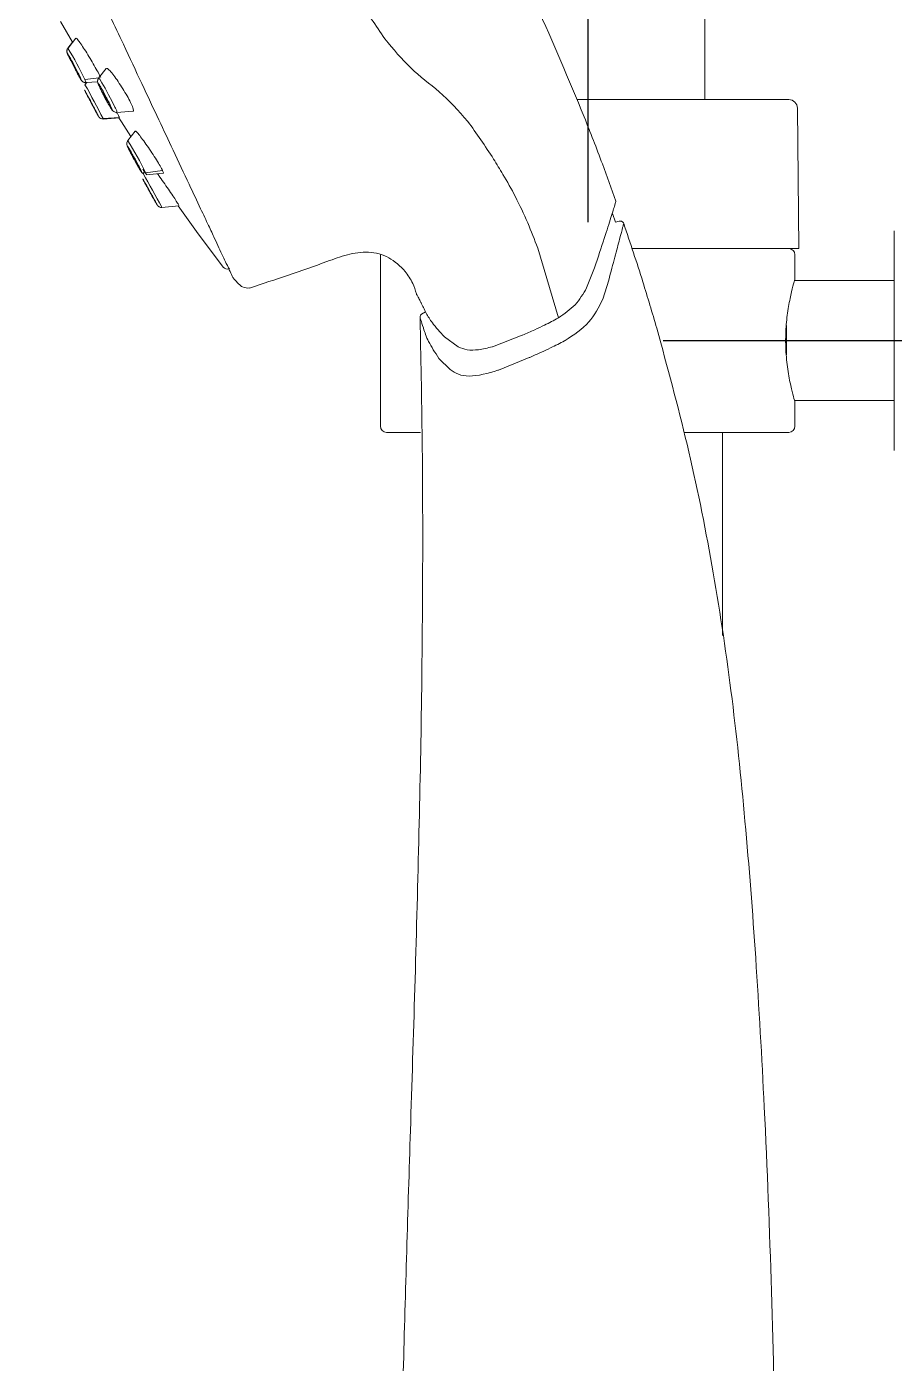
# Model space of a CAD drawing. Extents: x 2239 to 2659, y -1043 to -449.
# Drawn here: x 2554.09 to 2568.24, y -725.29 to -703.48 of the extents above; entities that cross this region are included whole.
import ezdxf

# ---------------------------------------------------------------- set-up
doc = ezdxf.new("R2010")
doc.units = 0
doc.header["$LTSCALE"] = 7
doc.header["$MEASUREMENT"] = 0
doc.linetypes.add('CENTER', pattern=[2, 1.25, -0.25, 0.25, -0.25])
doc.layers.get('0').update_dxf_attribs({"color": 2, "linetype": 'CONTINUOUS'})
doc.layers.add('CL', color=1, linetype='CENTER')

msp = doc.modelspace()

# ---------------------------------------------------------------- linework, layer by layer
at = {"color": 7, "linetype": 'Continuous', "lineweight": 15}
for p, q in [((2565.151, -704.673), (2565.151, -601.204)), ((2554.643, -703.398), (2554.838, -703.735)), ((2554.838, -703.735), (2554.762, -703.831)), ((2554.893, -703.672), (2554.764, -703.835)), ((2555.389, -704.163), (2555.264, -704.323)), ((2554.946, -704.273), (2554.966, -704.314)), ((2555.037, -704.345), (2555.27, -704.315)), ((2555.07, -704.394), (2555.041, -704.431)), ((2555.068, -704.394), (2555.041, -704.429)), ((2555.057, -704.395), (2555.251, -704.383)), ((2563.063, -704.673), (2564.387, -704.673)), ((2564.41, -704.673), (2566.522, -704.673)), ((2555.561, -704.881), (2555.824, -704.863)), ((2566.682, -707.103), (2566.662, -704.812)), ((2555.337, -704.983), (2555.603, -704.962)), ((2555.339, -704.989), (2555.602, -704.97)), ((2555.603, -704.962), (2555.601, -704.963)), ((2555.857, -705.187), (2555.738, -705.342)), ((2555.742, -705.454), (2555.766, -705.504)), ((2555.818, -705.601), (2555.842, -705.646)), ((2556.01, -705.849), (2555.988, -705.879)), ((2556.03, -705.865), (2556.306, -705.83)), ((2556.042, -705.897), (2556.315, -705.874)), ((2556.295, -706.431), (2556.572, -706.406)), ((2556.574, -706.401), (2556.571, -706.4)), ((2563.643, -706.528), (2563.694, -706.673)), ((2563.755, -706.656), (2563.694, -706.673)), ((2568.241, -710.396), (2568.241, -706.811)), ((2562.766, -708.231), (2562.426, -707.096)), ((2559.861, -707.203), (2559.861, -710.003)), ((2566.682, -707.103), (2563.965, -707.103)), ((2566.621, -707.611), (2566.621, -707.203)), ((2557.392, -707.429), (2557.405, -707.423)), ((2563.353, -707.415), (2563.223, -707.743)), ((2557.724, -707.746), (2557.725, -707.747)), ((2557.724, -707.746), (2557.725, -707.747)), ((2563.486, -707.931), (2563.584, -707.618)), ((2568.241, -707.623), (2566.615, -707.623)), ((2560.465, -707.876), (2560.52, -707.982)), ((2560.594, -708.133), (2560.532, -708.173)), ((2560.562, -708.403), (2560.56, -708.397)), ((2562.756, -708.237), (2562.766, -708.231)), ((2560.907, -708.542), (2561.13, -708.708)), ((2561.689, -708.704), (2562.172, -708.518)), ((2562.172, -708.518), (2562.179, -708.515)), ((2562.861, -708.609), (2562.871, -708.603)), ((2560.814, -708.895), (2560.998, -709.078)), ((2561.783, -709.088), (2562.288, -708.882)), ((2562.297, -708.878), (2562.288, -708.882)), ((2561.783, -709.088), (2561.777, -709.09)), ((2566.615, -709.583), (2568.241, -709.583)), ((2566.621, -710.003), (2566.621, -709.592)), ((2560.516, -710.103), (2559.961, -710.103)), ((2566.521, -710.103), (2564.827, -710.103)), ((2565.441, -713.418), (2565.441, -710.103))]:
    msp.add_line(p, q, dxfattribs=at)
at = {"color": 8, "linetype": 'Continuous', "lineweight": 15}
for p, q in [((2555.337, -704.983), (2555.339, -704.989)), ((2556.294, -706.427), (2556.295, -706.431)), ((2566.481, -708.356), (2566.481, -708.839))]:
    msp.add_line(p, q, dxfattribs=at)
at = {"color": 7, "linetype": 'Continuous', "lineweight": 15, "flags": 128}
for points in [[(2554.906, -704.208), (2554.904, -704.202), (2554.897, -704.186), (2554.885, -704.163), (2554.871, -704.136), (2554.857, -704.109), (2554.844, -704.086), (2554.835, -704.071), (2554.832, -704.066), (2554.834, -704.072), (2554.841, -704.087), (2554.853, -704.111), (2554.867, -704.138), (2554.881, -704.165), (2554.894, -704.188), (2554.902, -704.203), (2554.906, -704.208)], [(2555.186, -704.803), (2555.183, -704.797), (2555.176, -704.782), (2555.163, -704.759), (2555.149, -704.732), (2555.135, -704.705), (2555.122, -704.682), (2555.114, -704.667), (2555.111, -704.661), (2555.113, -704.667), (2555.121, -704.682), (2555.133, -704.705), (2555.148, -704.732), (2555.162, -704.759), (2555.174, -704.782), (2555.183, -704.797), (2555.186, -704.803)], [(2555.367, -704.626), (2555.382, -704.653), (2555.395, -704.675), (2555.404, -704.69), (2555.408, -704.695), (2555.407, -704.689), (2555.4, -704.673), (2555.388, -704.649), (2555.374, -704.622), (2555.36, -704.595), (2555.347, -704.573), (2555.337, -704.558), (2555.333, -704.553), (2555.335, -704.559), (2555.342, -704.575), (2555.353, -704.598), (2555.367, -704.626)], [(2555.593, -704.969), (2555.635, -705.036), (2555.79, -705.274)], [(2555.887, -705.713), (2555.885, -705.707), (2555.878, -705.691), (2555.866, -705.668), (2555.851, -705.641), (2555.836, -705.614), (2555.823, -705.592), (2555.814, -705.577), (2555.81, -705.572), (2555.812, -705.578), (2555.82, -705.594), (2555.832, -705.617), (2555.847, -705.644), (2555.862, -705.67), (2555.874, -705.693), (2555.884, -705.708), (2555.887, -705.713)], [(2556.139, -706.248), (2556.136, -706.242), (2556.128, -706.227), (2556.116, -706.204), (2556.101, -706.177), (2556.086, -706.151), (2556.073, -706.128), (2556.065, -706.113), (2556.061, -706.108), (2556.064, -706.113), (2556.072, -706.129), (2556.085, -706.151), (2556.099, -706.178), (2556.114, -706.205), (2556.127, -706.228), (2556.136, -706.243), (2556.139, -706.248)], [(2556.561, -706.407), (2556.862, -706.825), (2557.294, -707.405)]]:
    msp.add_lwpolyline(points, dxfattribs=at)
at = {"color": 8, "linetype": 'Continuous', "lineweight": 15, "flags": 128}
for points in [[(2555.037, -704.345), (2555.056, -704.389), (2555.057, -704.395)], [(2555.264, -704.323), (2555.264, -704.323), (2555.281, -704.341), (2555.318, -704.399), (2555.369, -704.488), (2555.427, -704.595), (2555.482, -704.702), (2555.527, -704.794)], [(2556.03, -705.865), (2556.043, -705.896), (2556.042, -705.897)]]:
    msp.add_lwpolyline(points, dxfattribs=at)
at = {"color": 8, "linetype": 'Continuous', "lineweight": 15}
for centre, radius, start, end in [((2550.356, -706.523), 5.163, 24.9461, 31.3777), ((2543.394, -711.018), 13.381, 26.8102, 29.492), ((2555.429, -704.882), 0.131, 0.2389, 41.6834), ((2551.694, -707.942), 4.807, 25.5978, 32.729), ((2545.329, -712.184), 12.384, 27.6977, 30.6052)]:
    msp.add_arc(centre, radius, start, end, dxfattribs=at)
at = {"color": 7, "linetype": 'Continuous', "lineweight": 15}
for centre, radius, start, end in [((2566.522, -704.813), 0.14, 0.5, 90), ((2556.61, -705.469), 0.711, 208.3379, 216.9797), ((2566.521, -707.203), 0.1, 0, 90), ((2557.358, -707.357), 0.08, 217.2551, 295.15), ((2559.961, -710.003), 0.1, 180, 270), ((2566.521, -710.003), 0.1, 270, 0)]:
    msp.add_arc(centre, radius, start, end, dxfattribs=at)
for points, knots in [([(2563.183, -704.954), (2562.93, -704.346), (2562.407, -703.088), (2561.504, -701.277), (2560.519, -699.536), (2559.488, -697.921), (2558.427, -696.431), (2557.365, -695.08), (2556.307, -693.847), (2555.229, -692.681), (2554.473, -691.939), (2554.091, -691.564)], [0, 0, 0, 0, 0.121122, 0.25051, 0.371918, 0.489011, 0.602774, 0.708065, 0.805158, 0.901441, 1, 1, 1, 1]), ([(2558.238, -700.483), (2558.375, -700.787), (2558.648, -701.394), (2559.065, -702.244), (2559.487, -703.029), (2559.785, -703.465), (2559.933, -703.682)], [0, 0, 0, 0, 0.251099, 0.501855, 0.752129, 1, 1, 1, 1]), ([(2554.873, -702.077), (2554.933, -702.207), (2555.055, -702.467), (2555.25, -702.88), (2555.455, -703.318), (2555.702, -703.845), (2555.97, -704.416), (2556.242, -704.995), (2556.402, -705.334), (2556.477, -705.495)], [0, 0, 0, 0, 0.100851, 0.202978, 0.329814, 0.457299, 0.645734, 0.831929, 1, 1, 1, 1]), ([(2554.897, -703.675), (2554.897, -703.673), (2554.897, -703.665), (2554.923, -703.693), (2554.97, -703.756), (2555.034, -703.853), (2555.106, -703.968), (2555.178, -704.089), (2555.242, -704.203), (2555.28, -704.275), (2555.294, -704.305), (2555.297, -704.312)], [0, 0, 0, 0, 0.050318, 0.180565, 0.311164, 0.442091, 0.573175, 0.704172, 0.834874, 0.96522, 1, 1, 1, 1]), ([(2559.933, -703.682), (2560.07, -703.848), (2560.348, -704.186), (2560.828, -704.531), (2561.29, -705.002), (2561.568, -705.43), (2561.706, -705.643)], [0, 0, 0, 0, 0.242545, 0.491582, 0.746495, 1, 1, 1, 1]), ([(2554.762, -703.834), (2554.758, -703.839), (2554.749, -703.851), (2554.745, -703.872), (2554.745, -703.891), (2554.749, -703.909), (2554.754, -703.92), (2554.76, -703.934), (2554.765, -703.946), (2554.767, -703.95)], [0, 0, 0, 0, 0.1014511, 0.2387419, 0.321886, 0.4085206, 0.6448835, 0.8691412, 1, 1, 1, 1]), ([(2554.763, -703.838), (2554.76, -703.843), (2554.75, -703.855), (2554.746, -703.876), (2554.747, -703.894), (2554.751, -703.913), (2554.755, -703.923), (2554.761, -703.938), (2554.767, -703.949), (2554.769, -703.954)], [0, 0, 0, 0, 0.100939, 0.239062, 0.322529, 0.409262, 0.644351, 0.868708, 1, 1, 1, 1]), ([(2554.966, -704.314), (2554.972, -704.327), (2554.981, -704.347), (2554.982, -704.354), (2554.979, -704.35), (2554.971, -704.338), (2554.955, -704.311), (2554.928, -704.262), (2554.893, -704.198), (2554.863, -704.141), (2554.84, -704.097), (2554.819, -704.055), (2554.793, -704.004), (2554.78, -703.977), (2554.772, -703.959)], [0, 0, 0, 0, 0.11972, 0.184791, 0.250002, 0.31507, 0.380281, 0.500003, 0.619725, 0.684792, 0.749996, 0.815067, 0.880277, 1, 1, 1, 1]), ([(2554.863, -704.14), (2554.878, -704.168), (2554.898, -704.207), (2554.924, -704.256), (2554.943, -704.289), (2554.959, -704.318), (2554.972, -704.339), (2554.981, -704.354), (2554.987, -704.364), (2555.001, -704.377), (2555.013, -704.385), (2555.031, -704.393), (2555.046, -704.394), (2555.054, -704.395)], [0, 0, 0, 0, 0.217365, 0.297536, 0.421473, 0.535898, 0.644596, 0.743271, 0.831718, 0.867978, 0.898108, 0.943006, 1, 1, 1, 1]), ([(2555.391, -704.165), (2555.395, -704.163), (2555.404, -704.158), (2555.447, -704.199), (2555.508, -704.273), (2555.582, -704.376), (2555.658, -704.494), (2555.729, -704.614), (2555.773, -704.696), (2555.792, -704.735), (2555.796, -704.743)], [0, 0, 0, 0, 0.118629, 0.258665, 0.399421, 0.540523, 0.681451, 0.821747, 0.961232, 1, 1, 1, 1]), ([(2555.264, -704.323), (2555.262, -704.326), (2555.258, -704.332), (2555.253, -704.34), (2555.251, -704.347), (2555.249, -704.355), (2555.244, -704.383), (2555.253, -704.41), (2555.274, -704.456), (2555.283, -704.476)], [0, 0, 0, 0, 0.046478, 0.092232, 0.116171, 0.14235, 0.207288, 0.65434, 1, 1, 1, 1]), ([(2555.282, -704.476), (2555.274, -704.458), (2555.262, -704.431), (2555.256, -704.413), (2555.256, -704.408), (2555.26, -704.411), (2555.272, -704.427), (2555.296, -704.465), (2555.329, -704.522), (2555.358, -704.575), (2555.381, -704.619), (2555.405, -704.662), (2555.433, -704.717), (2555.449, -704.75), (2555.459, -704.772)], [0, 0, 0, 0, 0.119721, 0.184793, 0.250002, 0.315071, 0.380278, 0.499998, 0.619723, 0.684786, 0.749996, 0.815068, 0.880282, 1, 1, 1, 1]), ([(2555.459, -704.772), (2555.467, -704.789), (2555.479, -704.817), (2555.485, -704.834), (2555.486, -704.84), (2555.481, -704.837), (2555.469, -704.821), (2555.446, -704.783), (2555.413, -704.726), (2555.383, -704.673), (2555.36, -704.629), (2555.337, -704.585), (2555.309, -704.531), (2555.293, -704.497), (2555.282, -704.476)], [0, 0, 0, 0, 0.1197224, 0.1847906, 0.2500019, 0.3150708, 0.3802846, 0.5000054, 0.6197192, 0.6847969, 0.7500066, 0.8150799, 0.8802811, 1, 1, 1, 1]), ([(2555.283, -704.476), (2555.288, -704.487), (2555.299, -704.512), (2555.326, -704.564), (2555.356, -704.623), (2555.389, -704.684), (2555.428, -704.753), (2555.462, -704.813), (2555.498, -704.86), (2555.534, -704.88), (2555.552, -704.881), (2555.561, -704.881)], [0, 0, 0, 0, 0.082694, 0.189764, 0.29862, 0.411758, 0.524462, 0.717412, 0.865495, 0.933117, 1, 1, 1, 1]), ([(2555.036, -704.522), (2555.035, -704.519), (2555.033, -704.515), (2555.042, -704.532), (2555.054, -704.552), (2555.069, -704.58), (2555.082, -704.604), (2555.091, -704.62), (2555.092, -704.622)], [0, 0, 0, 0, 0.3056867, 0.4718293, 0.6383316, 0.8044595, 0.9709742, 1, 1, 1, 1]), ([(2555.261, -704.942), (2555.262, -704.945), (2555.264, -704.949), (2555.254, -704.932), (2555.243, -704.912), (2555.228, -704.884), (2555.204, -704.84), (2555.169, -704.776), (2555.132, -704.706), (2555.103, -704.652), (2555.082, -704.613), (2555.065, -704.579), (2555.046, -704.543), (2555.04, -704.53), (2555.036, -704.522)], [0, 0, 0, 0, 0.11972, 0.184787, 0.249996, 0.315069, 0.380274, 0.500005, 0.619718, 0.684795, 0.750002, 0.815067, 0.880278, 1, 1, 1, 1]), ([(2564.387, -704.673), (2564.389, -704.673), (2564.396, -704.673), (2564.404, -704.673), (2564.41, -704.673)], [0, 0, 0, 0, 0.134255, 1, 1, 1, 1]), ([(2555.146, -704.733), (2555.161, -704.761), (2555.181, -704.799), (2555.207, -704.847), (2555.225, -704.879), (2555.241, -704.909), (2555.252, -704.929), (2555.26, -704.942), (2555.263, -704.948), (2555.267, -704.954), (2555.272, -704.96), (2555.274, -704.963), (2555.275, -704.964)], [0, 0, 0, 0, 0.245749, 0.336749, 0.477021, 0.606023, 0.727043, 0.832819, 0.921435, 0.968103, 0.99074, 1, 1, 1, 1]), ([(2555.557, -704.88), (2555.561, -704.888), (2555.583, -704.924), (2555.595, -704.948), (2555.601, -704.959), (2555.603, -704.962)], [0, 0, 0, 0, 0.162054, 0.823474, 1, 1, 1, 1]), ([(2555.796, -704.743), (2555.809, -704.773), (2555.833, -704.829), (2555.838, -704.863), (2555.827, -704.859), (2555.824, -704.858)], [0, 0, 0, 0, 0.452887, 0.852774, 1, 1, 1, 1]), ([(2555.275, -704.964), (2555.276, -704.964), (2555.279, -704.968), (2555.288, -704.975), (2555.305, -704.984), (2555.323, -704.99), (2555.335, -704.988), (2555.337, -704.988)], [0, 0, 0, 0, 0.051021, 0.211085, 0.49774, 0.904017, 1, 1, 1, 1]), ([(2563.183, -704.954), (2563.284, -705.209), (2563.463, -705.666), (2563.628, -706.128), (2563.701, -706.331)], [0, 0, 0, 0, 0.5599241, 1, 1, 1, 1]), ([(2555.739, -705.344), (2555.737, -705.345), (2555.728, -705.354), (2555.723, -705.373), (2555.721, -705.395), (2555.725, -705.415), (2555.73, -705.427), (2555.734, -705.439), (2555.739, -705.449), (2555.741, -705.453)], [0, 0, 0, 0, 0.037001, 0.214451, 0.32589, 0.418869, 0.636107, 0.861214, 1, 1, 1, 1]), ([(2555.86, -705.19), (2555.862, -705.188), (2555.867, -705.184), (2555.904, -705.223), (2555.962, -705.295), (2556.035, -705.396), (2556.115, -705.511), (2556.191, -705.629), (2556.256, -705.735), (2556.291, -705.799), (2556.303, -705.824), (2556.306, -705.83)], [0, 0, 0, 0, 0.090558, 0.214648, 0.339423, 0.464843, 0.590577, 0.716156, 0.841167, 0.965458, 1, 1, 1, 1]), ([(2555.742, -705.454), (2555.737, -705.444), (2555.73, -705.429), (2555.733, -705.429), (2555.739, -705.437), (2555.75, -705.454), (2555.769, -705.486), (2555.801, -705.54), (2555.838, -705.606), (2555.869, -705.662), (2555.892, -705.705), (2555.913, -705.746), (2555.937, -705.792), (2555.949, -705.816), (2555.956, -705.831)], [0, 0, 0, 0, 0.1197219, 0.1847914, 0.2499994, 0.3150731, 0.3802796, 0.4999974, 0.6197195, 0.6847867, 0.7499984, 0.8150722, 0.8802811, 1, 1, 1, 1]), ([(2555.956, -705.831), (2555.96, -705.841), (2555.967, -705.856), (2555.965, -705.856), (2555.959, -705.848), (2555.948, -705.831), (2555.928, -705.799), (2555.897, -705.745), (2555.86, -705.678), (2555.833, -705.629), (2555.818, -705.601), (2555.802, -705.572), (2555.785, -705.539), (2555.76, -705.492), (2555.749, -705.469), (2555.742, -705.454)], [0, 0, 0, 0, 0.119722, 0.184792, 0.250003, 0.315071, 0.380279, 0.499996, 0.619719, 0.6848, 0.717773, 0.749998, 0.815072, 0.880282, 1, 1, 1, 1]), ([(2555.751, -705.472), (2555.759, -705.488), (2555.774, -705.519), (2555.808, -705.584), (2555.843, -705.647), (2555.872, -705.701), (2555.888, -705.729), (2555.894, -705.739)], [0, 0, 0, 0, 0.265817, 0.481062, 0.683604, 0.886052, 1, 1, 1, 1]), ([(2556.477, -705.495), (2556.567, -705.687), (2556.733, -706.039), (2556.917, -706.432), (2557.053, -706.72), (2557.15, -706.927), (2557.228, -707.095), (2557.292, -707.231), (2557.354, -707.362), (2557.411, -707.484), (2557.439, -707.544), (2557.453, -707.574)], [0, 0, 0, 0, 0.1760172, 0.3241524, 0.4395211, 0.5393291, 0.6168567, 0.6991299, 0.7811555, 0.8937311, 1, 1, 1, 1]), ([(2555.894, -705.739), (2555.899, -705.748), (2555.925, -705.795), (2555.949, -705.832), (2555.967, -705.863), (2555.981, -705.875), (2555.987, -705.88)], [0, 0, 0, 0, 0.1403459, 0.6937744, 0.885033, 1, 1, 1, 1]), ([(2562.426, -707.096), (2562.372, -706.957), (2562.261, -706.666), (2562.069, -706.263), (2561.879, -705.92), (2561.757, -705.725), (2561.706, -705.643)], [0, 0, 0, 0, 0.259068, 0.544461, 0.807844, 1, 1, 1, 1]), ([(2555.983, -705.968), (2555.983, -705.967), (2555.982, -705.964), (2555.993, -705.982), (2556.005, -706.004), (2556.022, -706.033), (2556.036, -706.058), (2556.046, -706.076), (2556.048, -706.079)], [0, 0, 0, 0, 0.301564, 0.465461, 0.629727, 0.793624, 0.957862, 1, 1, 1, 1]), ([(2556.217, -706.387), (2556.218, -706.389), (2556.219, -706.391), (2556.208, -706.373), (2556.195, -706.352), (2556.179, -706.323), (2556.153, -706.278), (2556.117, -706.213), (2556.078, -706.144), (2556.049, -706.091), (2556.028, -706.053), (2556.011, -706.021), (2555.992, -705.986), (2555.987, -705.975), (2555.983, -705.968)], [0, 0, 0, 0, 0.119722, 0.184788, 0.249995, 0.315072, 0.380275, 0.499994, 0.619721, 0.684794, 0.749993, 0.815069, 0.880279, 1, 1, 1, 1]), ([(2556.224, -705.882), (2556.237, -705.899), (2556.272, -705.949), (2556.342, -706.049), (2556.421, -706.164), (2556.492, -706.27), (2556.545, -706.351), (2556.568, -706.389), (2556.573, -706.399), (2556.574, -706.401)], [0, 0, 0, 0, 0.095194, 0.266994, 0.43921, 0.61121, 0.78244, 0.952685, 1, 1, 1, 1]), ([(2556.306, -705.83), (2556.315, -705.849), (2556.326, -705.875), (2556.317, -705.871), (2556.314, -705.87)], [0, 0, 0, 0, 0.752349, 1, 1, 1, 1]), ([(2556.098, -706.179), (2556.113, -706.207), (2556.134, -706.244), (2556.161, -706.292), (2556.179, -706.324), (2556.196, -706.353), (2556.208, -706.373), (2556.215, -706.386), (2556.219, -706.392), (2556.223, -706.398), (2556.228, -706.404), (2556.231, -706.407), (2556.232, -706.408)], [0, 0, 0, 0, 0.2451155, 0.3360857, 0.4763337, 0.6053909, 0.7265414, 0.8326149, 0.9219822, 0.9673099, 0.9903004, 1, 1, 1, 1]), ([(2556.232, -706.408), (2556.233, -706.409), (2556.236, -706.412), (2556.245, -706.419), (2556.263, -706.428), (2556.281, -706.433), (2556.292, -706.431), (2556.293, -706.43)], [0, 0, 0, 0, 0.053704, 0.222019, 0.519629, 0.93199, 1, 1, 1, 1]), ([(2563.701, -706.331), (2563.698, -706.344), (2563.689, -706.369), (2563.624, -706.584), (2563.515, -706.928), (2563.408, -707.249), (2563.353, -707.415)], [0, 0, 0, 0, 0.223097, 0.464167, 0.723142, 1, 1, 1, 1]), ([(2563.828, -706.694), (2563.824, -706.687), (2563.818, -706.673), (2563.8, -706.659), (2563.778, -706.652), (2563.763, -706.654), (2563.755, -706.656)], [0, 0, 0, 0, 0.261584, 0.500019, 0.738428, 1, 1, 1, 1]), ([(2563.584, -707.618), (2563.618, -707.488), (2563.686, -707.229), (2563.764, -706.936), (2563.817, -706.733), (2563.824, -706.707), (2563.828, -706.694)], [0, 0, 0, 0, 0.250056, 0.500074, 0.750037, 1, 1, 1, 1]), ([(2563.828, -706.694), (2563.934, -707.011), (2564.124, -707.578), (2564.293, -708.151), (2564.367, -708.403)], [0, 0, 0, 0, 0.56007, 1, 1, 1, 1]), ([(2557.725, -707.747), (2558.147, -707.608), (2558.681, -707.432), (2559.316, -707.193), (2559.663, -707.141), (2560.015, -707.227), (2560.181, -707.391), (2560.265, -707.475)], [0, 0, 0, 0, 0.490195, 0.61866, 0.746495, 0.871185, 1, 1, 1, 1]), ([(2560.265, -707.475), (2560.31, -707.538), (2560.39, -707.652), (2560.43, -707.785), (2560.447, -707.844)], [0, 0, 0, 0, 0.556583, 1, 1, 1, 1]), ([(2557.453, -707.574), (2557.532, -707.669), (2557.611, -707.75), (2557.687, -707.747), (2557.724, -707.746)], [0, 0, 0, 0, 0.4983838, 0.9923443, 0.9923443, 0.9923443, 0.9923443]), ([(2563.223, -707.743), (2563.167, -707.84), (2563.053, -708.035), (2562.861, -708.166), (2562.766, -708.231)], [0, 0, 0, 0, 0.498517, 1, 1, 1, 1]), ([(2566.617, -709.592), (2566.618, -709.595), (2566.623, -709.61), (2566.598, -709.527), (2566.553, -709.351), (2566.5, -709.082), (2566.467, -708.757), (2566.469, -708.419), (2566.503, -708.108), (2566.555, -707.845), (2566.601, -707.67), (2566.624, -707.592), (2566.619, -707.608), (2566.619, -707.611)], [0, 0, 0, 0, 0.030322, 0.133012, 0.236909, 0.344703, 0.453429, 0.558191, 0.660366, 0.765249, 0.873945, 0.98176, 1, 1, 1, 1]), ([(2560.447, -707.844), (2560.449, -707.848), (2560.453, -707.855), (2560.481, -707.905), (2560.507, -707.958), (2560.52, -707.982)], [0, 0, 0, 0, 0.374407, 0.709121, 1, 1, 1, 1]), ([(2562.871, -708.603), (2563.013, -708.511), (2563.284, -708.335), (2563.421, -708.061), (2563.486, -707.931)], [0, 0, 0, 0, 0.522555, 1, 1, 1, 1]), ([(2560.532, -708.173), (2560.528, -708.177), (2560.52, -708.183), (2560.511, -708.196), (2560.506, -708.212), (2560.506, -708.222), (2560.506, -708.227)], [0, 0, 0, 0, 0.245725, 0.500126, 0.754405, 1, 1, 1, 1]), ([(2560.52, -707.982), (2560.52, -707.983), (2560.521, -707.985), (2560.522, -707.987), (2560.522, -707.988)], [0, 0, 0, 0, 0.5000202, 1, 1, 1, 1]), ([(2560.522, -707.988), (2560.534, -708.013), (2560.558, -708.063), (2560.602, -708.149), (2560.651, -708.234), (2560.732, -708.359), (2560.834, -708.466), (2560.907, -708.542)], [0, 0, 0, 0, 0.186302, 0.370226, 0.505083, 0.642541, 1, 1, 1, 1]), ([(2560.506, -708.227), (2560.51, -708.449), (2560.52, -708.892), (2560.534, -709.684), (2560.541, -710.254), (2560.545, -710.602)], [0, 0, 0, 0, 0.279527, 0.560111, 1, 1, 1, 1]), ([(2560.506, -708.227), (2560.508, -708.235), (2560.513, -708.249), (2560.544, -708.347), (2560.56, -708.397)], [0, 0, 0, 0, 0.499968, 1, 1, 1, 1]), ([(2560.562, -708.403), (2560.583, -708.471), (2560.626, -708.609), (2560.751, -708.799), (2560.814, -708.895)], [0, 0, 0, 0, 0.498472, 1, 1, 1, 1]), ([(2562.179, -708.515), (2562.244, -708.486), (2562.364, -708.433), (2562.568, -708.339), (2562.685, -708.275), (2562.756, -708.237)], [0, 0, 0, 0, 0.325771, 0.592982, 1, 1, 1, 1]), ([(2564.367, -708.403), (2564.539, -709.033), (2564.887, -710.309), (2565.286, -712.285), (2565.597, -714.338), (2565.818, -716.477), (2565.993, -718.745), (2566.137, -721.302), (2566.247, -724.135), (2566.312, -727.179), (2566.328, -730.222), (2566.294, -732.245), (2566.278, -733.244)], [0, 0, 0, 0, 0.078319, 0.158803, 0.241664, 0.32748, 0.416866, 0.514599, 0.63485, 0.757161, 0.879992, 1, 1, 1, 1]), ([(2562.297, -708.878), (2562.355, -708.852), (2562.469, -708.802), (2562.668, -708.71), (2562.788, -708.647), (2562.861, -708.609)], [0, 0, 0, 0, 0.296852, 0.576804, 1, 1, 1, 1]), ([(2561.13, -708.708), (2561.178, -708.727), (2561.278, -708.767), (2561.469, -708.758), (2561.608, -708.724), (2561.684, -708.705)], [0, 0, 0, 0, 0.291735, 0.6120076, 1, 1, 1, 1]), ([(2561.684, -708.705), (2561.685, -708.705), (2561.686, -708.705), (2561.688, -708.704), (2561.689, -708.704)], [0, 0, 0, 0, 0.499767, 1, 1, 1, 1]), ([(2560.998, -709.078), (2561.041, -709.106), (2561.133, -709.166), (2561.381, -709.205), (2561.614, -709.137), (2561.777, -709.09)], [0, 0, 0, 0, 0.206559, 0.443334, 1, 1, 1, 1]), ([(2560.545, -710.602), (2560.546, -710.866), (2560.549, -711.337), (2560.55, -711.808), (2560.55, -712.015)], [0, 0, 0, 0, 0.560002, 1, 1, 1, 1]), ([(2560.204, -733.245), (2560.186, -731.921), (2560.149, -729.277), (2560.229, -725.316), (2560.336, -721.902), (2560.428, -719.009), (2560.491, -716.645), (2560.538, -714.307), (2560.546, -712.768), (2560.55, -712.015)], [0, 0, 0, 0, 0.187057, 0.37355, 0.559549, 0.669684, 0.78251, 0.893661, 1, 1, 1, 1])]:
    msp.add_open_spline(points, degree=3, knots=knots, dxfattribs=at)
at = {"color": 8, "linetype": 'Continuous', "lineweight": 15}
for points, knots in [([(2554.772, -703.959), (2554.766, -703.946), (2554.757, -703.926), (2554.755, -703.92), (2554.759, -703.924), (2554.767, -703.936), (2554.783, -703.962), (2554.81, -704.012), (2554.845, -704.076), (2554.874, -704.132), (2554.897, -704.176), (2554.919, -704.218), (2554.936, -704.253), (2554.944, -704.268), (2554.946, -704.273)], [0, 0, 0, 0, 0.130856, 0.201975, 0.273249, 0.344366, 0.41564, 0.546492, 0.677345, 0.748478, 0.819744, 0.890865, 0.962138, 1, 1, 1, 1]), ([(2555.092, -704.622), (2555.104, -704.644), (2555.129, -704.69), (2555.165, -704.758), (2555.194, -704.812), (2555.214, -704.851), (2555.232, -704.885), (2555.251, -704.921), (2555.257, -704.934), (2555.261, -704.942)], [0, 0, 0, 0, 0.178107, 0.374914, 0.481866, 0.589053, 0.696007, 0.803202, 1, 1, 1, 1]), ([(2556.048, -706.079), (2556.06, -706.1), (2556.085, -706.146), (2556.122, -706.212), (2556.151, -706.265), (2556.172, -706.303), (2556.19, -706.335), (2556.208, -706.369), (2556.214, -706.38), (2556.217, -706.387)], [0, 0, 0, 0, 0.170818, 0.369349, 0.477265, 0.585411, 0.693314, 0.801456, 1, 1, 1, 1])]:
    msp.add_open_spline(points, degree=3, knots=knots, dxfattribs=at)
at = {"layer": 'CL', "color": 1, "linetype": 'CENTER'}
for p, q in [((2563.241, -601.204), (2563.241, -706.673)), ((2564.47, -708.604), (2582.059, -708.603))]:
    msp.add_line(p, q, dxfattribs=at)

doc.saveas('drawing.dxf')
